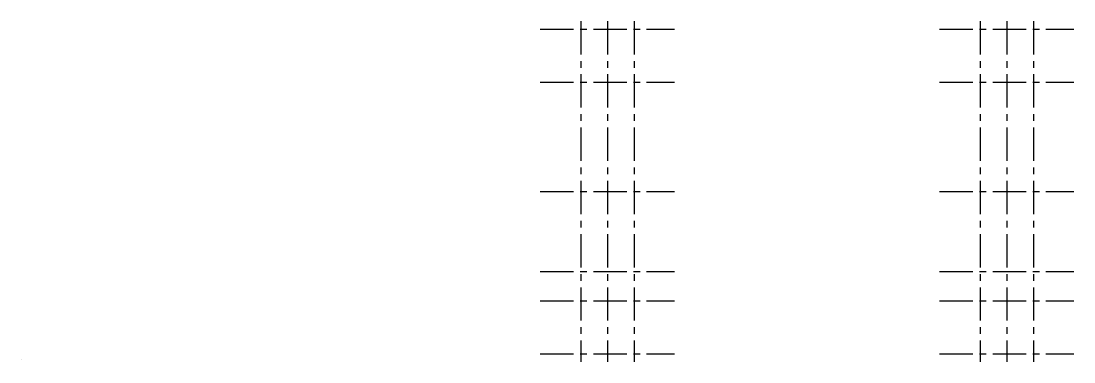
# Model space of a CAD drawing. Extents: x -195 to 200, y 0 to 128.
import ezdxf

# ---------------------------------------------------------------- set-up
doc = ezdxf.new("R2010")
doc.units = 0
doc.header["$LTSCALE"] = 10
doc.header["$MEASUREMENT"] = 0
doc.linetypes.add('CENTER', pattern=[2, 1.25, -0.25, 0.25, -0.25])
doc.layers.get('0').update_dxf_attribs({"linetype": 'CONTINUOUS'})

msp = doc.modelspace()

# ---------------------------------------------------------------- linework, layer by layer
at = {"color": 1, "linetype": 'CENTER'}
for p, q in [((15.25, 128), (15.25, 0)), ((25.25, 128), (25.25, 0)), ((35.25, 128), (35.25, 0)), ((165.25, 128), (165.25, 0)), ((175.25, 128), (175.25, 0)), ((185.25, 128), (185.25, 0)), ((0, 125), (50.5, 125)), ((150, 125), (200.5, 125)), ((0, 105), (50.5, 105)), ((150, 105), (200.5, 105)), ((0, 64), (50.5, 64)), ((150, 64), (200.5, 64)), ((0, 34), (50.5, 34)), ((150, 34), (200.5, 34)), ((0, 23), (50.5, 23)), ((150, 23), (200.5, 23)), ((0, 3), (50.5, 3)), ((150, 3), (200.5, 3))]:
    msp.add_line(p, q, dxfattribs=at)
at = {"color": 1, "linetype": 'CENTER', "extrusion": (0, 1, 0)}
msp.add_line((-195, 1, -174.75), (-195, 1, -225.25), dxfattribs=at)

doc.saveas('drawing.dxf')
